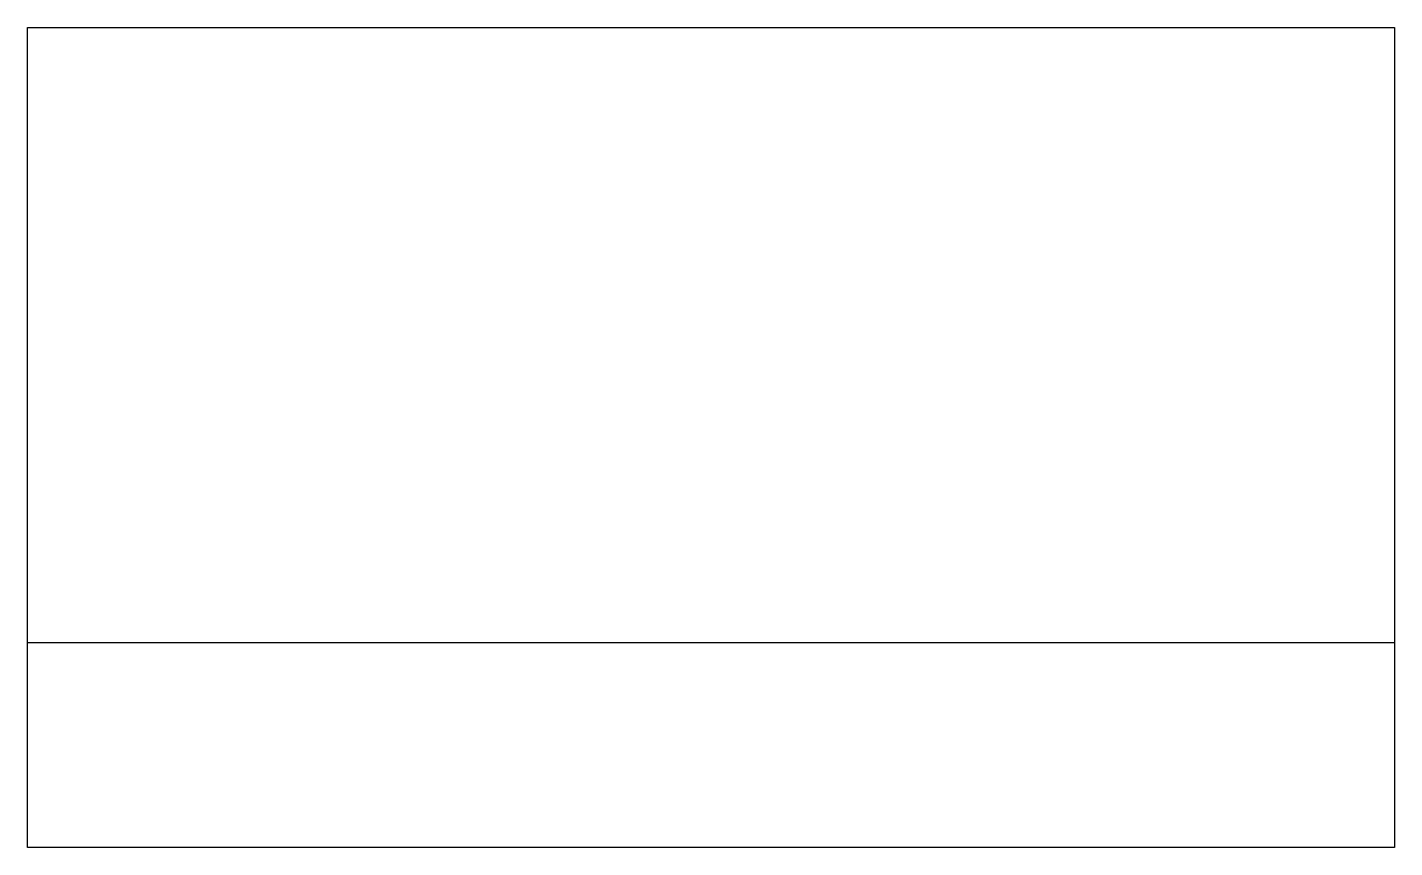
# Model space of a CAD drawing. Extents: x 2.8 to 16, y -2.8 to 5.2.
import ezdxf

# ---------------------------------------------------------------- set-up
doc = ezdxf.new("R2010")
doc.units = 0
doc.layers.add('DEFAULT_255_2_778', color=255, linetype='CONTINUOUS')
doc.layers.add('DEFAULT_255_2_778_5', color=255, linetype='CONTINUOUS')

msp = doc.modelspace()

# ---------------------------------------------------------------- linework, layer by layer
at = {"layer": 'DEFAULT_255_2_778'}
for p, q in [((2.778, 5.159), (16.007, 5.159)), ((2.778, -2.778), (2.778, 5.159)), ((16.007, 5.159), (16.007, -2.778)), ((16.007, -2.778), (2.778, -2.778))]:
    msp.add_line(p, q, dxfattribs=at)
at = {"layer": 'DEFAULT_255_2_778_5'}
msp.add_line((2.778, -0.794), (16.007, -0.794), dxfattribs=at)

doc.saveas('drawing.dxf')
